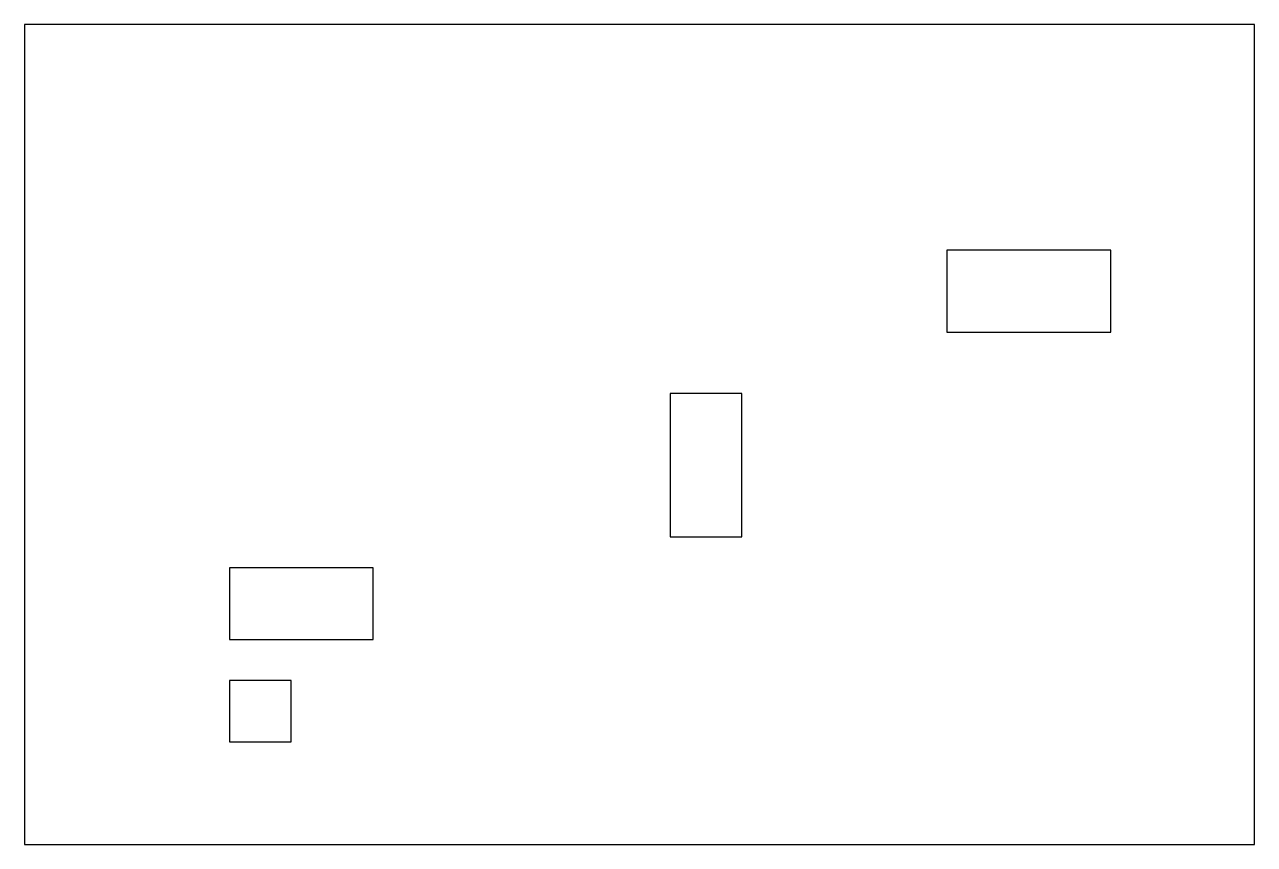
# Model space of a CAD drawing. Header units: millimetres. Extents: x 10000 to 22000, y 20000 to 28000.
import ezdxf

# ---------------------------------------------------------------- set-up
doc = ezdxf.new("R2010")
doc.units = ezdxf.units.MM
for name, color, linetype in [('CHAIR', 7, 'Continuous'), ('DESK', 7, 'Continuous'), ('FURNITURE', 7, 'Continuous'), ('ROOM-BOUNDARY', 7, 'Continuous')]:
    doc.layers.add(name, color=color, linetype=linetype)

# ---------------------------------------------------------------- blocks, each defined once
blk = doc.blocks.new('DESK-1400')
blk.add_lwpolyline([(0, 0), (1400, 0), (1400, 700), (0, 700)], close=True)

msp = doc.modelspace()

# ---------------------------------------------------------------- linework, layer by layer
at = {"layer": 'CHAIR'}
msp.add_lwpolyline([(12000, 21000), (12600, 21000), (12600, 21600), (12000, 21600)], close=True, dxfattribs=at)
at = {"layer": 'DESK'}
for points in [[(19000, 25000), (20600, 25000), (20600, 25800), (19000, 25800)], [(12000, 22000), (13400, 22000), (13400, 22700), (12000, 22700)]]:
    msp.add_lwpolyline(points, close=True, dxfattribs=at)
at = {"layer": 'ROOM-BOUNDARY'}
msp.add_lwpolyline([(10000, 20000), (22000, 20000), (22000, 28000), (10000, 28000)], close=True, dxfattribs=at)

# ---------------------------------------------------------------- block references
at = {"layer": 'FURNITURE', "rotation": 90}
msp.add_blockref('DESK-1400', (17000, 23000), dxfattribs=at)

doc.saveas('drawing.dxf')
